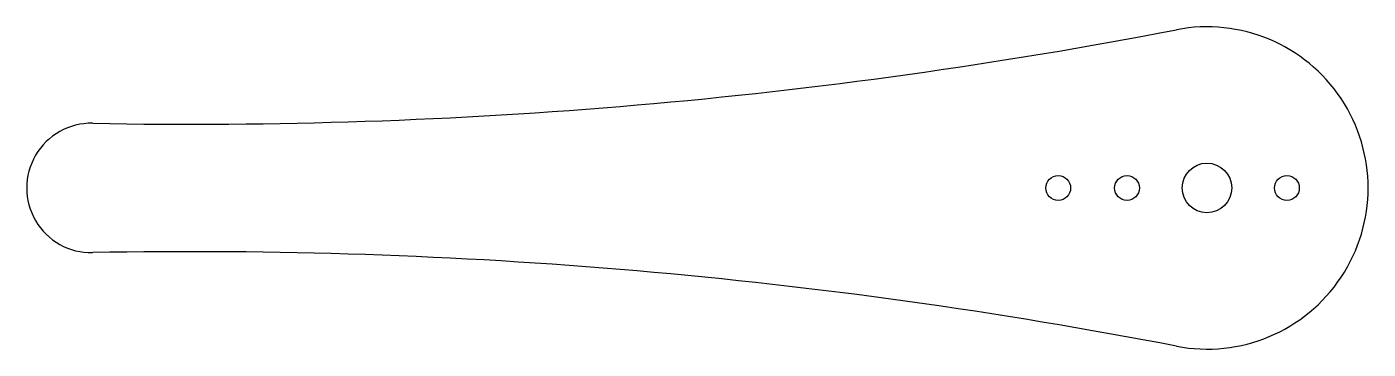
# Model space of a CAD drawing. Header units: millimetres. Extents: x -81 to 27, y 3 to 29.
import ezdxf

# ---------------------------------------------------------------- set-up
doc = ezdxf.new("R2010")
doc.units = ezdxf.units.MM

msp = doc.modelspace()

# ---------------------------------------------------------------- linework, layer by layer
at = {"color": 7, "linetype": 'Continuous'}
for centre, radius in [((14.46, 16.27), 2), ((2.46, 16.27), 1), ((8.01, 16.27), 1), ((20.91, 16.27), 1)]:
    msp.add_circle(centre, radius, dxfattribs=at)
for centre, radius, start, end in [((14.46, 16.27), 13, 259.0535, 100.9465), ((-67.56, 440.36), 418.95, 268.9226, 280.9465), ((-75.54, 16.27), 5.22, 88.9226, 271.0774), ((-67.56, -407.82), 418.95, 79.0535, 91.0774)]:
    msp.add_arc(centre, radius, start, end, dxfattribs=at)

doc.saveas('drawing.dxf')
